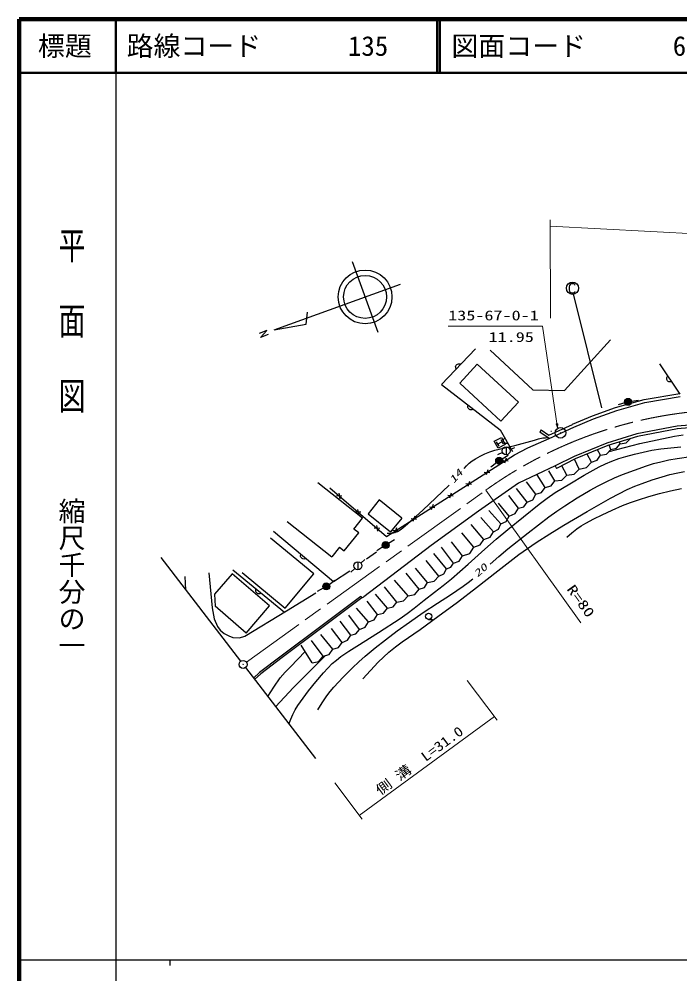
# Model space of a CAD drawing. Units: millimetres, scale not verified. Extents: x 40000 to 680000, y 20000 to 380000.
# Drawn here: x 40000 to 162851, y 202409 to 380000 of the extents above; entities that cross this region are included whole.
import ezdxf
from ezdxf.enums import TextEntityAlignment as Align

# ---------------------------------------------------------------- set-up
doc = ezdxf.new("R2010")
doc.units = ezdxf.units.MM
doc.header["$LTSCALE"] = 1000
doc.linetypes.add('CHAIN', pattern=[18.5, 12, -1.5, 3.5, -1.5])
for name, color, linetype, lineweight in [('M-BGD', 7, 'Continuous', 25), ('M-BGD-HTXT', 7, 'Continuous', 13), ('M-BMK', 2, 'CHAIN', 13), ('M-STR-STRC', 7, 'Continuous', 25), ('M-TTL', 2, 'Continuous', 140), ('M-TTL-BAND', 7, 'Continuous', 25), ('M-TTL-LINE', 7, 'Continuous', 50)]:
    doc.layers.add(name, color=color, linetype=linetype, lineweight=lineweight)
for name, color, linetype in [('M-BMK-SRVR', 7, 'Continuous'), ('M-OTRS', 7, 'Continuous'), ('M-TTL-TXT', 7, 'Continuous')]:
    doc.layers.add(name, color=color, linetype=linetype)
doc.styles.add('@ＭＳ ゴシック', font='')
doc.styles.add('ＭＳ ゴシック', font='')
doc.styles.get('@ＭＳ ゴシック').set_extended_font_data('@MS Gothic')
doc.styles.get('ＭＳ ゴシック').set_extended_font_data('MS Gothic')

# ---------------------------------------------------------------- blocks, each defined once
blk = doc.blocks.new('BUHIN1')
at = {"color": 3, "linetype": 'Continuous', "lineweight": 25}
for radius in [995, 30]:
    blk.add_circle((0, 0), radius, dxfattribs=at)
blk = doc.blocks.new('BUHIN31')
at = {"color": 7, "linetype": 'Continuous', "lineweight": 25}
for p, q in [((507, -83), (-507, 83)), ((-190, -477), (190, 477))]:
    blk.add_line(p, q, dxfattribs=at)
blk = doc.blocks.new('BUHIN32')
at = {"color": 7, "linetype": 'Continuous', "lineweight": 25}
for p, q in [((401, -320), (-401, 320)), ((227, 460), (-227, -460))]:
    blk.add_line(p, q, dxfattribs=at)
blk = doc.blocks.new('BUHIN33')
at = {"color": 7, "linetype": 'Continuous', "lineweight": 25}
blk.add_line((701, -255), (-701, 255), dxfattribs=at)
blk.add_circle((0, 0), 746, dxfattribs=at)
blk = doc.blocks.new('BUHIN38')
at = {"color": 7, "linetype": 'Continuous', "lineweight": 25}
blk.add_line((-539, 196), (-794, -505), dxfattribs=at)
blk.add_circle((0, 0), 574, dxfattribs=at)
blk = doc.blocks.new('BUHIN44')
at = {"color": 6, "linetype": 'Continuous', "lineweight": 25}
for radius in [746, 22.5]:
    blk.add_circle((0, 0), radius, dxfattribs=at)
blk = doc.blocks.new('BUHIN46')
at = {"color": 7, "linetype": 'Continuous', "lineweight": 25}
for radius in [647, 572, 497, 419, 344, 254, 176, 101, 19.5]:
    blk.add_circle((0, 0), radius, dxfattribs=at)
blk = doc.blocks.new('BUHIN58')
at = {"color": 7, "linetype": 'Continuous', "lineweight": 25}
for radius in [647, 572, 497, 419, 344, 254, 176, 101, 19.5]:
    blk.add_circle((0, 0), radius, dxfattribs=at)

msp = doc.modelspace()

# ---------------------------------------------------------------- linework, layer by layer
at = {"layer": 'M-BGD'}
for p, q in [((101936, 334905), (106716, 321747)), ((87408, 322179), (110905, 330716)), ((93389, 323288), (93646, 325510)), ((87408, 322179), (93389, 323288)), ((86065, 322079), (84611, 321543)), ((84883, 320798), (86065, 322079)), ((86334, 321325), (84883, 320798)), ((141402, 310921), (149962, 320325)), ((124872, 318668), (118509, 312056)), ((127583, 318429), (135514, 311037)), ((125189, 315814), (121936, 312295)), ((132840, 308742), (125189, 315814)), ((159042, 315850), (162823, 310258)), ((118509, 312056), (129435, 303595)), ((121936, 312295), (129588, 305223)), ((135514, 311037), (141402, 310921)), ((150908, 307787), (156213, 309272)), ((153860, 308911), (155145, 309111)), ((156213, 309272), (162815, 310385)), ((156349, 308666), (162918, 309774)), ((129588, 305223), (132840, 308742)), ((146605, 306237), (150908, 307787)), ((151096, 307197), (156349, 308666)), ((152593, 308631), (151345, 308269)), ((142881, 304634), (146581, 306206)), ((143116, 304082), (146815, 305654)), ((146815, 305654), (151096, 307197)), ((138504, 302629), (142866, 304627)), ((138550, 301990), (143116, 304082)), ((162328, 304281), (154850, 302852)), ((162422, 303790), (154971, 302366)), ((169956, 304930), (162328, 304281)), ((169998, 304432), (162370, 303783)), ((129435, 303595), (131757, 299603)), ((134592, 300246), (138550, 301990)), ((137086, 303603), (136803, 303191)), ((138550, 301990), (136803, 303191)), ((137086, 303603), (138504, 302629)), ((138864, 303333), (138970, 303386)), ((154850, 302852), (149271, 301138)), ((154971, 302366), (149439, 300667)), ((152879, 301194), (153610, 301948)), ((128721, 301374), (129158, 300544)), ((128939, 300959), (129769, 301395)), ((129551, 301810), (129987, 300981)), ((131244, 299967), (132179, 300321)), ((132086, 298958), (134592, 300246)), ((149271, 301138), (143197, 298648)), ((149439, 300667), (143404, 298193)), ((150018, 299961), (149683, 300742)), ((150018, 299961), (151069, 300198)), ((151069, 300198), (151768, 301018)), ((151768, 301018), (151630, 301340)), ((151768, 301018), (152879, 301194)), ((108289, 283780), (132086, 298958)), ((129868, 299374), (128968, 298937)), ((129819, 298210), (130940, 298867)), ((143197, 298648), (139656, 296882)), ((146410, 297592), (145627, 299104)), ((147461, 297951), (148086, 298868)), ((148086, 298868), (147550, 299893)), ((148086, 298868), (149234, 299093)), ((149234, 299093), (150018, 299961)), ((128744, 297484), (127716, 296688)), ((139656, 296882), (132828, 293700)), ((139656, 296882), (139879, 296435)), ((143404, 298193), (139879, 296435)), ((141834, 295187), (140880, 296934)), ((144130, 296317), (143254, 298118)), ((145482, 296575), (146410, 297592)), ((146410, 297592), (147461, 297951)), ((137788, 292854), (136298, 295237)), ((139610, 294094), (138473, 295965)), ((140904, 294270), (141834, 295187)), ((141834, 295187), (143170, 295369)), ((143170, 295369), (144130, 296317)), ((144130, 296317), (145482, 296575)), ((103844, 287177), (95532, 293773)), ((132828, 293700), (125413, 288461)), ((136039, 291615), (134345, 293917)), ((137788, 292854), (138906, 293170)), ((138906, 293170), (139610, 294094)), ((139610, 294094), (140904, 294270)), ((97750, 292795), (108289, 283780)), ((132831, 289028), (131029, 291381)), ((134435, 290121), (132481, 292701)), ((135486, 290601), (136039, 291615)), ((136039, 291615), (137120, 291943)), ((137120, 291943), (137788, 292854)), ((106950, 290555), (104868, 287967)), ((111131, 287192), (106950, 290555)), ((131118, 287570), (129129, 289982)), ((133815, 289307), (134435, 290121)), ((134435, 290121), (135486, 290601)), ((104868, 287967), (109049, 284604)), ((125413, 288461), (116593, 282089)), ((129551, 286112), (127334, 288583)), ((131118, 287570), (132218, 288013)), ((132218, 288013), (132831, 289028)), ((132831, 289028), (133815, 289307)), ((89806, 286556), (98119, 279961)), ((102243, 285159), (103844, 287177)), ((111131, 287192), (109049, 284604)), ((126417, 283196), (124018, 285968)), ((128202, 284654), (125866, 287314)), ((129120, 285158), (129551, 286112)), ((129551, 286112), (130578, 286579)), ((130578, 286579), (131118, 287570)), ((87276, 284783), (98473, 275412)), ((100460, 281079), (103135, 284451)), ((103135, 284451), (102243, 285159)), ((124521, 281811), (122302, 284437)), ((127552, 283627), (128202, 284654)), ((128202, 284654), (129120, 285158)), ((94779, 276843), (86747, 283475)), ((108693, 282528), (109787, 283231)), ((122463, 280140), (120375, 282748)), ((125700, 282188), (126417, 283196)), ((126417, 283196), (127552, 283627)), ((99568, 281787), (98119, 279961)), ((99568, 281787), (100460, 281079)), ((116593, 282089), (104063, 272517)), ((104581, 279591), (106438, 280909)), ((107603, 281821), (106515, 281108)), ((120786, 278828), (118528, 281771)), ((122463, 280140), (123770, 280633)), ((123770, 280633), (124521, 281811)), ((124521, 281811), (125700, 282188)), ((66344, 279857), (81182, 260561)), ((103543, 278826), (104294, 279485)), ((118053, 276386), (115650, 279290)), ((119438, 277735), (117102, 280583)), ((120294, 278057), (120786, 278828)), ((120786, 278828), (121843, 279205)), ((121843, 279205), (122463, 280140)), ((79755, 277555), (89363, 269704)), ((81459, 277071), (89492, 270439)), ((98473, 275412), (101483, 277393)), ((102427, 277823), (101690, 277147)), ((115902, 275184), (113707, 277889)), ((118970, 276830), (119438, 277735)), ((119438, 277735), (120294, 278057)), ((70834, 276300), (70961, 273853)), ((75253, 276980), (75876, 270482)), ((79638, 276851), (76329, 273019)), ((86562, 270871), (79638, 276851)), ((89492, 270439), (94779, 276843)), ((97639, 274866), (98692, 275628)), ((112330, 272705), (109775, 275647)), ((114371, 273944), (111965, 276939)), ((115902, 275184), (117178, 275427)), ((117178, 275427), (118053, 276386)), ((118053, 276386), (118970, 276830)), ((96550, 274160), (95423, 273511)), ((110253, 271575), (107927, 274406)), ((113557, 272985), (114371, 273944)), ((114371, 273944), (115343, 274309)), ((115343, 274309), (115902, 275184)), ((76329, 273019), (76437, 270781)), ((89703, 269911), (95170, 273261)), ((103563, 272596), (96076, 267010)), ((103742, 272356), (96256, 266770)), ((103563, 272596), (103742, 272356)), ((103742, 272356), (104063, 272517)), ((108467, 270409), (106264, 273034)), ((110253, 271575), (111480, 271794)), ((111480, 271794), (112330, 272705)), ((112330, 272705), (113557, 272985)), ((75876, 270482), (76266, 268429)), ((82192, 265811), (76437, 270781)), ((82192, 265811), (86562, 270871)), ((104932, 267894), (102753, 270445)), ((106645, 269243), (104706, 271712)), ((107750, 269522), (108467, 270409)), ((108467, 270409), (109554, 270694)), ((109554, 270694), (110253, 271575)), ((76266, 268429), (76864, 267026)), ((81984, 265233), (89703, 269911)), ((103255, 266473), (101329, 269144)), ((104932, 267894), (106013, 268283)), ((106013, 268283), (106645, 269243)), ((106645, 269243), (107750, 269522)), ((76864, 267026), (77358, 266324)), ((96076, 267010), (88745, 261501)), ((96257, 266771), (88925, 261261)), ((100048, 264031), (98056, 266663)), ((101651, 265416), (99692, 268035)), ((102629, 265677), (103255, 266473)), ((103255, 266473), (104330, 266904)), ((104330, 266904), (104932, 267894)), ((77358, 266324), (78111, 265726)), ((78111, 265726), (78995, 265284)), ((78995, 265284), (79749, 264999)), ((79749, 264999), (80970, 264947)), ((80970, 264947), (81984, 265233)), ((98298, 262791), (96076, 265528)), ((101080, 264456), (101651, 265416)), ((101651, 265416), (102629, 265677)), ((94508, 260240), (92459, 263584)), ((96549, 261479), (94360, 264419)), ((98298, 262791), (99379, 263120)), ((99379, 263120), (100048, 264031)), ((100048, 264031), (101080, 264456)), ((88745, 261501), (84722, 258468)), ((88925, 261261), (84914, 258238)), ((95735, 260520), (96549, 261479)), ((96549, 261479), (97642, 261844)), ((97642, 261844), (98298, 262791)), ((82097, 259372), (95092, 242473)), ((94508, 260240), (95735, 260520)), ((84722, 258468), (83594, 257425)), ((84914, 258238), (83777, 257187))]:
    msp.add_line(p, q, dxfattribs=at)
for points in [[(121274, 314930), (121208, 315060), (121174, 315193), (121158, 315367), (121197, 315512), (121265, 315642), (121394, 315776), (121522, 315849), (121665, 315894), (121842, 315887), (121976, 315858), (122106, 315794)], [(161269, 312557), (161128, 312519), (160990, 312513), (160817, 312534), (160684, 312603), (160570, 312696), (160466, 312850), (160422, 312990), (160407, 313140), (160451, 313311), (160508, 313436), (160597, 313551)], [(124446, 307458), (124324, 307378), (124195, 307330), (124024, 307295), (123876, 307319), (123738, 307372), (123591, 307486), (123506, 307606), (123445, 307744), (123434, 307920), (123448, 308056), (123497, 308193)], [(122750, 296415), (123193, 296930), (123685, 297408), (124237, 297836), (124828, 298216), (125690, 298691), (126584, 299115), (127509, 299488), (128464, 299808), (132153, 300708), (135834, 301668), (136590, 301913), (137355, 302097), (137848, 302147), (138358, 302149)], [(130897, 301080), (130754, 301052), (130617, 301056), (130445, 301088), (130317, 301166), (130209, 301267), (130116, 301427), (130081, 301570), (130077, 301721), (130133, 301888), (130197, 302009), (130294, 302118)], [(149674, 299571), (152528, 300334), (155409, 301042), (158628, 301757), (161871, 302417), (163486, 302691)], [(90160, 248887), (90493, 249797), (90880, 250682), (91331, 251516), (91840, 252330), (92802, 253698), (93817, 255036), (95166, 256745), (96561, 258414), (97370, 259285), (98222, 260114), (99005, 260794), (99827, 261428), (101294, 262432), (102806, 263393), (106848, 265920), (110854, 268494), (112165, 269444), (113439, 270443), (115310, 271945), (117216, 273399), (118813, 274632), (120370, 275911), (123505, 278624), (126610, 281390), (128724, 283241), (130877, 285045), (133757, 287427), (136676, 289762), (138166, 290874), (139692, 291936), (141011, 292784), (142362, 293581), (145071, 295181), (147815, 296731), (148997, 297290), (150213, 297799), (151491, 298261), (152799, 298670), (154394, 299099), (156014, 299471), (157652, 299793), (159308, 300056), (161153, 300265), (163003, 300414)], [(127549, 278634), (129174, 280070), (130839, 281462), (134659, 284468), (138512, 287425), (139955, 288464), (141432, 289455), (143779, 290927), (146167, 292355), (147640, 293183), (149149, 293963), (150666, 294655), (152210, 295293), (154408, 296131), (156624, 296912), (157948, 297325), (159298, 297682), (160812, 298005), (162340, 298269), (164881, 298617)], [(103926, 257291), (105305, 258847), (106733, 260367), (107720, 261327), (108757, 262251), (109956, 263233), (111201, 264174), (114557, 266491), (117878, 268858), (121489, 271540), (125061, 274269), (128975, 277354), (132921, 280419), (134501, 281558), (136124, 282654), (138692, 284282), (141300, 285864), (145597, 288392), (149932, 290884), (151481, 291714), (153066, 292495), (154447, 293098), (155862, 293648), (157704, 294293), (159565, 294881), (161001, 295281), (162450, 295622), (163705, 295855)], [(108424, 284372), (109025, 284374), (109606, 284436), (109980, 284540), (110344, 284706), (110840, 285024), (111313, 285400), (113218, 287009), (115045, 288632), (117470, 290986), (119936, 293302)], [(141840, 283615), (142740, 284421), (143675, 285179), (144503, 285751), (145365, 286273), (146852, 287064), (148377, 287806), (150273, 288686), (152189, 289509), (153641, 290070), (155125, 290579), (157082, 291186), (159066, 291738), (161104, 292249), (163166, 292704)], [(93334, 279713), (93209, 279638), (93079, 279594), (92906, 279566), (92759, 279596), (92624, 279654), (92481, 279773), (92400, 279896), (92345, 280036), (92340, 280212), (92360, 280348), (92414, 280483)], [(95566, 251532), (96353, 252834), (97187, 254100), (97823, 254943), (98507, 255750), (100231, 257577), (102002, 259366), (103155, 260469), (104359, 261535), (106221, 263065), (108120, 264549), (110317, 266217), (112556, 267841), (115140, 269619), (117759, 271348), (120178, 272911), (122562, 274523), (123481, 275196), (124374, 275891)], [(85024, 273250), (84899, 273173), (84769, 273128), (84598, 273098), (84450, 273126), (84314, 273183), (84170, 273300), (84087, 273422), (84031, 273561), (84024, 273738), (84042, 273874), (84094, 274009)], [(86238, 253988), (87372, 255731), (88563, 257450), (89468, 258516), (90427, 259549), (91790, 260967), (93158, 262377)], [(87698, 252089), (89332, 253909), (91011, 255690), (93947, 258619), (96873, 261569)]]:
    msp.add_lwpolyline(points, dxfattribs=at)
msp.add_lwpolyline([(129040, 300164), (128341, 301492), (129668, 302190), (130367, 300863)], close=True, dxfattribs=at)
for radius in [5000, 4000]:
    msp.add_circle((104326, 328326), radius, dxfattribs=at)
at = {"layer": 'M-BGD-HTXT'}
for p, q in [((138744, 342637), (138803, 324348)), ((138748, 341503), (341500, 330650)), ((137283, 322888), (119762, 322888)), ((140114, 303978), (137283, 322888)), ((126742, 292364), (144442, 267723)), ((123282, 256958), (128879, 249611)), ((103247, 231887), (128364, 250286)), ((98688, 237976), (103756, 231208))]:
    msp.add_line(p, q, dxfattribs=at)
for points in [[(140114, 303978), (140188, 304747), (139817, 304692)], [(140091, 304130), (139880, 304654), (140139, 304693)], [(140080, 304204), (139912, 304630), (140116, 304661)], [(140068, 304280), (139944, 304606), (140092, 304629)], [(140057, 304354), (139976, 304583), (140068, 304597)]]:
    msp.add_lwpolyline(points, close=True, dxfattribs=at)
for points in [[(140102, 304054), (139848, 304677), (140163, 304725), (140102, 304056)], [(140026, 304562), (140046, 304430), (140008, 304559), (140045, 304565), (140046, 304430)]]:
    msp.add_lwpolyline(points, dxfattribs=at)
at = {"layer": 'M-BMK'}
msp.add_line((82249, 260404), (126742, 292364), dxfattribs=at)
msp.add_arc((173413, 227389), 80000, 94.2811, 125.68985, dxfattribs=at)
at = {"layer": 'M-STR-STRC'}
msp.add_line((143038, 328882), (148307, 307718), dxfattribs=at)
msp.add_lwpolyline([(143393, 330487), (143348, 330596), (143268, 330677), (143159, 330741), (143027, 330777), (142803, 330778), (142624, 330745), (142439, 330620), (142329, 330460), (142281, 330230), (142277, 329667), (142321, 329425), (142406, 329281), (142572, 329159), (142779, 329111), (142997, 329109), (143164, 329125), (143251, 329177), (143332, 329251), (143367, 329331)], dxfattribs=at)
msp.add_circle((142883, 329944), 1144, dxfattribs=at)
at = {"layer": 'M-TTL'}
for p, q in [((40000, 380000), (40000, 20000)), ((680000, 380000), (40000, 380000))]:
    msp.add_line(p, q, dxfattribs=at)
at = {"layer": 'M-TTL-BAND'}
for p, q in [((58000, 370000), (58000, 20000)), ((40000, 205000), (579000, 205000)), ((68000, 205000), (68000, 204000))]:
    msp.add_line(p, q, dxfattribs=at)
at = {"layer": 'M-TTL-LINE'}
for p, q in [((58000, 380000), (58000, 370000)), ((117750, 380000), (117750, 370000)), ((118250, 380000), (118250, 370000)), ((40000, 370000), (680000, 370000))]:
    msp.add_line(p, q, dxfattribs=at)

# ---------------------------------------------------------------- block references
at = {"layer": 'M-BGD', "rotation": 109.96618}
for name, p in [('BUHIN58', (153218, 308812)), ('BUHIN33', (130542, 299702)), ('BUHIN46', (129258, 297881)), ('BUHIN32', (130386, 297874)), ('BUHIN32', (126987, 295705)), ('BUHIN32', (123587, 293537)), ('BUHIN31', (99507, 291293)), ('BUHIN32', (120188, 291369)), ('BUHIN32', (116788, 289200)), ('BUHIN31', (103020, 288288)), ('BUHIN32', (113388, 287032)), ('BUHIN31', (106533, 285282)), ('BUHIN32', (109989, 284864)), ('BUHIN46', (108146, 282177)), ('BUHIN33', (102979, 278331)), ('BUHIN46', (97113, 274485)), ('BUHIN38', (116140, 268927))]:
    msp.add_blockref(name, p, dxfattribs=at)
at = {"layer": 'M-BMK-SRVR', "rotation": 109.96618}
msp.add_blockref('BUHIN1', (140655, 303042), dxfattribs=at)
at = {"layer": 'M-OTRS', "rotation": 109.96618}
msp.add_blockref('BUHIN44', (81639, 259967), dxfattribs=at)

# ---------------------------------------------------------------- texts
at = {"layer": 'M-BGD-HTXT', "style": 'ＭＳ ゴシック', "width": 1.35}
for s, p in [('135-67-0-1', (119773, 323416)), ('11.95', (127286, 319401))]:
    msp.add_text(s, height=1833, dxfattribs=at).set_placement(p, align=Align.BOTTOM_LEFT)
at = {"layer": 'M-BGD-HTXT', "style": 'ＭＳ ゴシック', "oblique": 15, "width": 1.5}
for s, rotation, p in [('14', 47.8, (121094, 293290)), ('20', 41.1, (125471, 275802))]:
    msp.add_text(s, height=1320, rotation=rotation, dxfattribs=at).set_placement(p, align=Align.BOTTOM_LEFT)
at = {"layer": 'M-BGD-HTXT', "style": 'ＭＳ ゴシック'}
for s, rotation, width, p in [('R=80', 305.6, 1.35, (141277, 273652)), ('側 溝\u3000L=31.0', 36.5, 1.2, (107462, 235123))]:
    msp.add_text(s, height=1833, rotation=rotation, dxfattribs=dict(at, width=width)).set_placement(p, align=Align.BOTTOM_LEFT)
at = {"layer": 'M-TTL-BAND', "style": '@ＭＳ ゴシック', "width": 1.4}
msp.add_text('平  面  図', height=3666, rotation=270, dxfattribs=at).set_placement((49777, 306475), align=Align.MIDDLE_RIGHT)
at = {"layer": 'M-TTL-BAND', "style": '@ＭＳ ゴシック'}
msp.add_text('縮尺千分の一', height=3666, rotation=270, dxfattribs=at).set_placement((49777, 261030), align=Align.MIDDLE_RIGHT)
at = {"layer": 'M-TTL-TXT', "style": 'ＭＳ ゴシック'}
msp.add_text('標題', height=3666, dxfattribs=at).set_placement((48500, 375000), align=Align.MIDDLE_CENTER)
for s, p in [('路線コード', (60000, 375000)), ('135', (101142, 375000)), ('図面コード', (120380, 375000)), ('67-0', (161521, 375000))]:
    msp.add_text(s, height=3666, dxfattribs=at).set_placement(p, align=Align.MIDDLE_LEFT)

doc.saveas('drawing.dxf')
